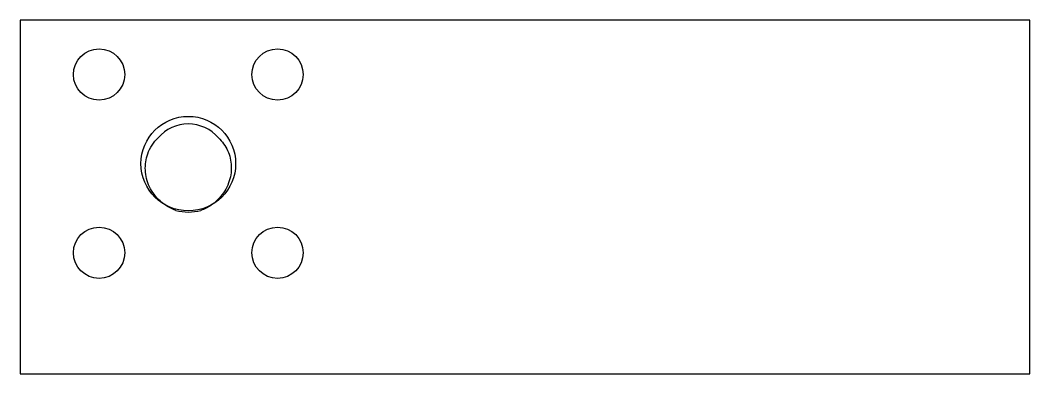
# Model space of a CAD drawing. Header units: millimetres. Extents: x 0 to 64, y 0 to 22.5.
import ezdxf

# ---------------------------------------------------------------- set-up
doc = ezdxf.new("R2010")
doc.units = ezdxf.units.MM
doc.layers.get('0').update_dxf_attribs({"linetype": 'CONTINUOUS'})

msp = doc.modelspace()

# ---------------------------------------------------------------- linework, layer by layer
msp.add_lwpolyline([(0, 22.45), (0, 0), (64, 0), (64, 22.45)], close=True)
for centre, radius in [((5, 19), 1.625), ((16.314, 19), 1.625), ((10.657, 13.343), 3), ((5, 7.686), 1.625), ((16.314, 7.686), 1.625)]:
    msp.add_circle(centre, radius)
for radius, start, end in [(2.518, 40.52999, 139.47001), (3.073, 255.03244, 284.96756)]:
    msp.add_arc((10.657, 13.343), radius, start, end)
for points, knots in [([(9.863, 10.374), (9.495, 10.509), (9.156, 10.713), (8.588, 11.232), (8.36, 11.538), (8.044, 12.209), (7.953, 12.565), (7.916, 13.278), (7.965, 13.628), (8.15, 14.154), (8.242, 14.341), (8.466, 14.684), (8.596, 14.841), (8.743, 14.979)], [0, 0, 0, 0, 0.1175875, 0.1175875, 0.2310873, 0.2310873, 0.3404978, 0.3404978, 0.4458173, 0.4458173, 0.5082967, 0.5082967, 0.5692486, 0.5692486, 0.5692486, 0.5692486]), ([(12.57, 14.979), (12.813, 14.751), (13.007, 14.478), (13.289, 13.859), (13.368, 13.519), (13.395, 12.812), (13.337, 12.453), (13.084, 11.763), (12.887, 11.44), (12.474, 10.989), (12.293, 10.834), (11.895, 10.567), (11.678, 10.457), (11.451, 10.374)], [0, 0, 0, 0, 0.0997698, 0.0997698, 0.2036183, 0.2036183, 0.3115436, 0.3115436, 0.423544, 0.423544, 0.4944279, 0.4944279, 0.5668473, 0.5668473, 0.5668473, 0.5668473])]:
    msp.add_open_spline(points, degree=3, knots=knots)

doc.saveas('drawing.dxf')
